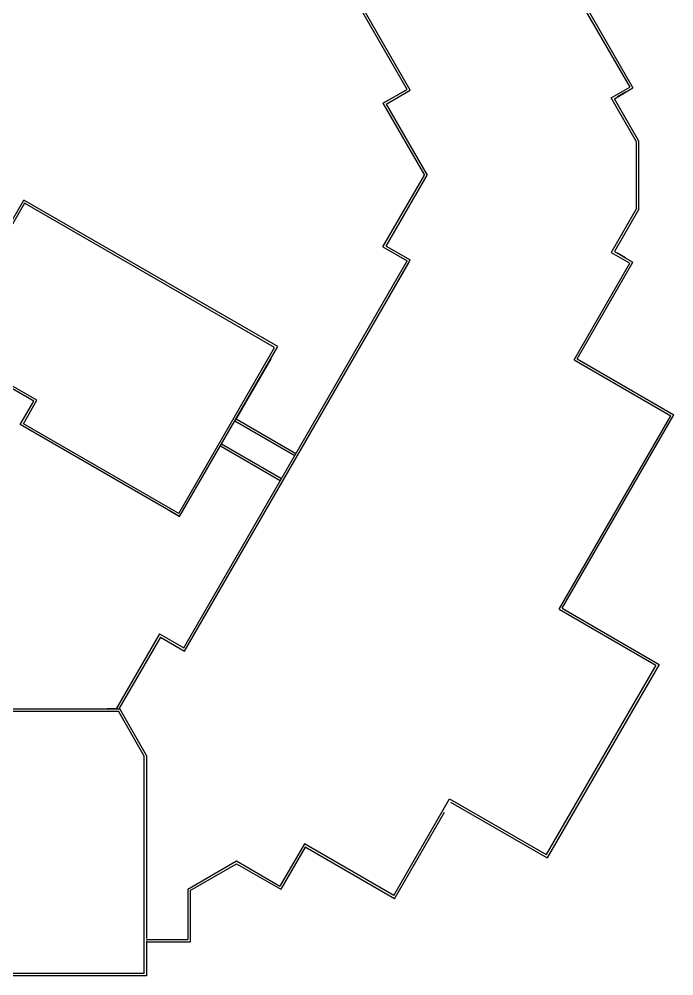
# Model space of a CAD drawing. Extents: x 1614 to 26454, y 2920 to 16595.
# Drawn here: x 22235 to 26454, y 2981 to 9146 of the extents above; entities that cross this region are included whole.
import ezdxf

# ---------------------------------------------------------------- set-up
doc = ezdxf.new("R2010")
doc.units = 0
doc.header["$MEASUREMENT"] = 0
for name, color, linetype in [('BA_APPUI_FENETRE', 140, 'CONTINUOUS'), ('BA_MENUIS_EXTERIEURE', 6, 'CONTINUOUS'), ('BA_SEUIL', 140, 'CONTINUOUS')]:
    doc.layers.add(name, color=color, linetype=linetype)

msp = doc.modelspace()

# ---------------------------------------------------------------- linework, layer by layer
at = {"layer": 'BA_APPUI_FENETRE'}
for p, q in [((24735.3, 8693.3), (23295.3, 11187.6)), ((24755.8, 8687.8), (23300.8, 11208.1)), ((25810.3, 9331.4), (26170.4, 8707.7)), ((25831.5, 9326.3), (26190.9, 8702.1)), ((24579.4, 8603.3), (24735.3, 8693.3)), ((26050.9, 8638.7), (26170.4, 8707.7)), ((26071.3, 8633.2), (26190.9, 8702.1)), ((24592.4, 8610.8), (24722.3, 8685.8)), ((24599.9, 8597.8), (24755.8, 8687.8)), ((26214.5, 8355.3), (26050.9, 8638.7)), ((26229.5, 8359.3), (26071.3, 8633.2)), ((26143.3, 8674.7), (26091.3, 8644.7)), ((24579.4, 8603.3), (24846.4, 8140.7)), ((24599.9, 8597.8), (24863.8, 8140.7)), ((26214.5, 7926.3), (26214.5, 8355.3)), ((26229.5, 7922.3), (26229.5, 8359.3)), ((24579.4, 7678.2), (24846.4, 8140.7)), ((24599.9, 7683.7), (24863.8, 8140.7)), ((21719.4, 7036.3), (22264.4, 7980.3)), ((22269.9, 7959.8), (21739.9, 7041.8)), ((23901.2, 7035.3), (22264.4, 7980.3)), ((23880.7, 7029.8), (22269.9, 7959.8)), ((26214.5, 7926.3), (26050.9, 7642.9)), ((26229.5, 7922.3), (26071.3, 7648.4)), ((24579.4, 7678.2), (24735.3, 7588.3)), ((24599.8, 7683.8), (24755.8, 7593.8)), ((26071.3, 7648.4), (26143.3, 7606.9)), ((23295.3, 5094.1), (24735.3, 7588.3)), ((24395.8, 6970.2), (24755.8, 7593.8)), ((26050.9, 7642.9), (26170.4, 7574)), ((26143.3, 7606.9), (26091.3, 7636.9)), ((26125.9, 7616.8), (26190.8, 7579.2)), ((23300.8, 5073.6), (24748.3, 7580.8)), ((25811.5, 6950.6), (26170.4, 7574)), ((25831.3, 6956.5), (26190.8, 7579.2)), ((22329.2, 6684.3), (21719.4, 7036.3)), ((22349.7, 6689.8), (21739.9, 7041.8)), ((23263.7, 5961.1), (23880.7, 7029.8)), ((23269.2, 5940.6), (23901.2, 7035.3)), ((23856.2, 6957.4), (23628.7, 6563.3)), ((25811.5, 6950.6), (26433.8, 6590.2)), ((25831.3, 6956.5), (26454.3, 6595.7)), ((22242.1, 6533.5), (22329.2, 6684.3)), ((22262.6, 6539), (22349.7, 6689.8)), ((23263.7, 5961.1), (22262.6, 6539)), ((23625.2, 6557.2), (24011.4, 6334.3)), ((23632.7, 6570.2), (24018.9, 6347.3)), ((25714.3, 5343.9), (26433.8, 6590.2)), ((25734.8, 5349.4), (26454.3, 6595.7)), ((23269.2, 5940.6), (22242.1, 6533.5)), ((23531.7, 6395.3), (23917.8, 6172.4)), ((23539.2, 6408.3), (23925.3, 6185.4)), ((23204.2, 5978.1), (23269.2, 5940.6)), ((25714.3, 5343.9), (26338.9, 4982.2)), ((25734.8, 5349.4), (26359.4, 4987.7)), ((23139.4, 5184.1), (22860.3, 4700.8)), ((23139.4, 5184.1), (23295.3, 5094.1)), ((23144.9, 5163.6), (22877.6, 4700.8)), ((23144.9, 5163.6), (23300.8, 5073.6)), ((26338.9, 4982.2), (25632.4, 3762.2)), ((26359.4, 4987.7), (25637.9, 3741.7)), ((21440.4, 4700.8), (22883.4, 4700.8)), ((21631.4, 4685.8), (22874.7, 4685.8)), ((22854.5, 4700.8), (22801.4, 4700.8)), ((23041.4, 4397.2), (22874.7, 4685.8)), ((23056.4, 4401.2), (22883.4, 4700.8)), ((23041.4, 2995.8), (23041.4, 4397.2)), ((23056.4, 4401.2), (23056.4, 3220.8)), ((24649.6, 3498.1), (25008.4, 4121.4)), ((25008.4, 4121.4), (25632.4, 3762.2)), ((25013.9, 4100.9), (25637.9, 3741.7)), ((24654.4, 3478.1), (24976.9, 4036.6)), ((24649.6, 3498.1), (24072.9, 3831.1)), ((24654.4, 3478.1), (24078.4, 3810.6)), ((23056.4, 3205.8), (23056.4, 2980.8)), ((23056.4, 2980.8), (18025.4, 2980.8)), ((23041.4, 2995.8), (21631.4, 2995.8))]:
    msp.add_line(p, q, dxfattribs=at)
at = {"layer": 'BA_MENUIS_EXTERIEURE'}
msp.add_line((22798.4, 4685.8), (22851.4, 4685.8), dxfattribs=at)
at = {"layer": 'BA_SEUIL'}
for p, q in [((24072.9, 3831.1), (23915.8, 3559.1)), ((24078.4, 3810.6), (23921.3, 3538.6)), ((23321.4, 3539.9), (23635.2, 3721.1)), ((23336.4, 3531.2), (23635.2, 3703.7)), ((23635.2, 3721.1), (23915.8, 3559.1)), ((23635.2, 3703.7), (23921.3, 3538.6)), ((23321.4, 3539.9), (23321.4, 3215.8)), ((23336.4, 3531.2), (23336.4, 3200.8)), ((23056.4, 3215.8), (23321.4, 3215.8)), ((23056.4, 3200.8), (23336.4, 3200.8))]:
    msp.add_line(p, q, dxfattribs=at)

doc.saveas('drawing.dxf')
